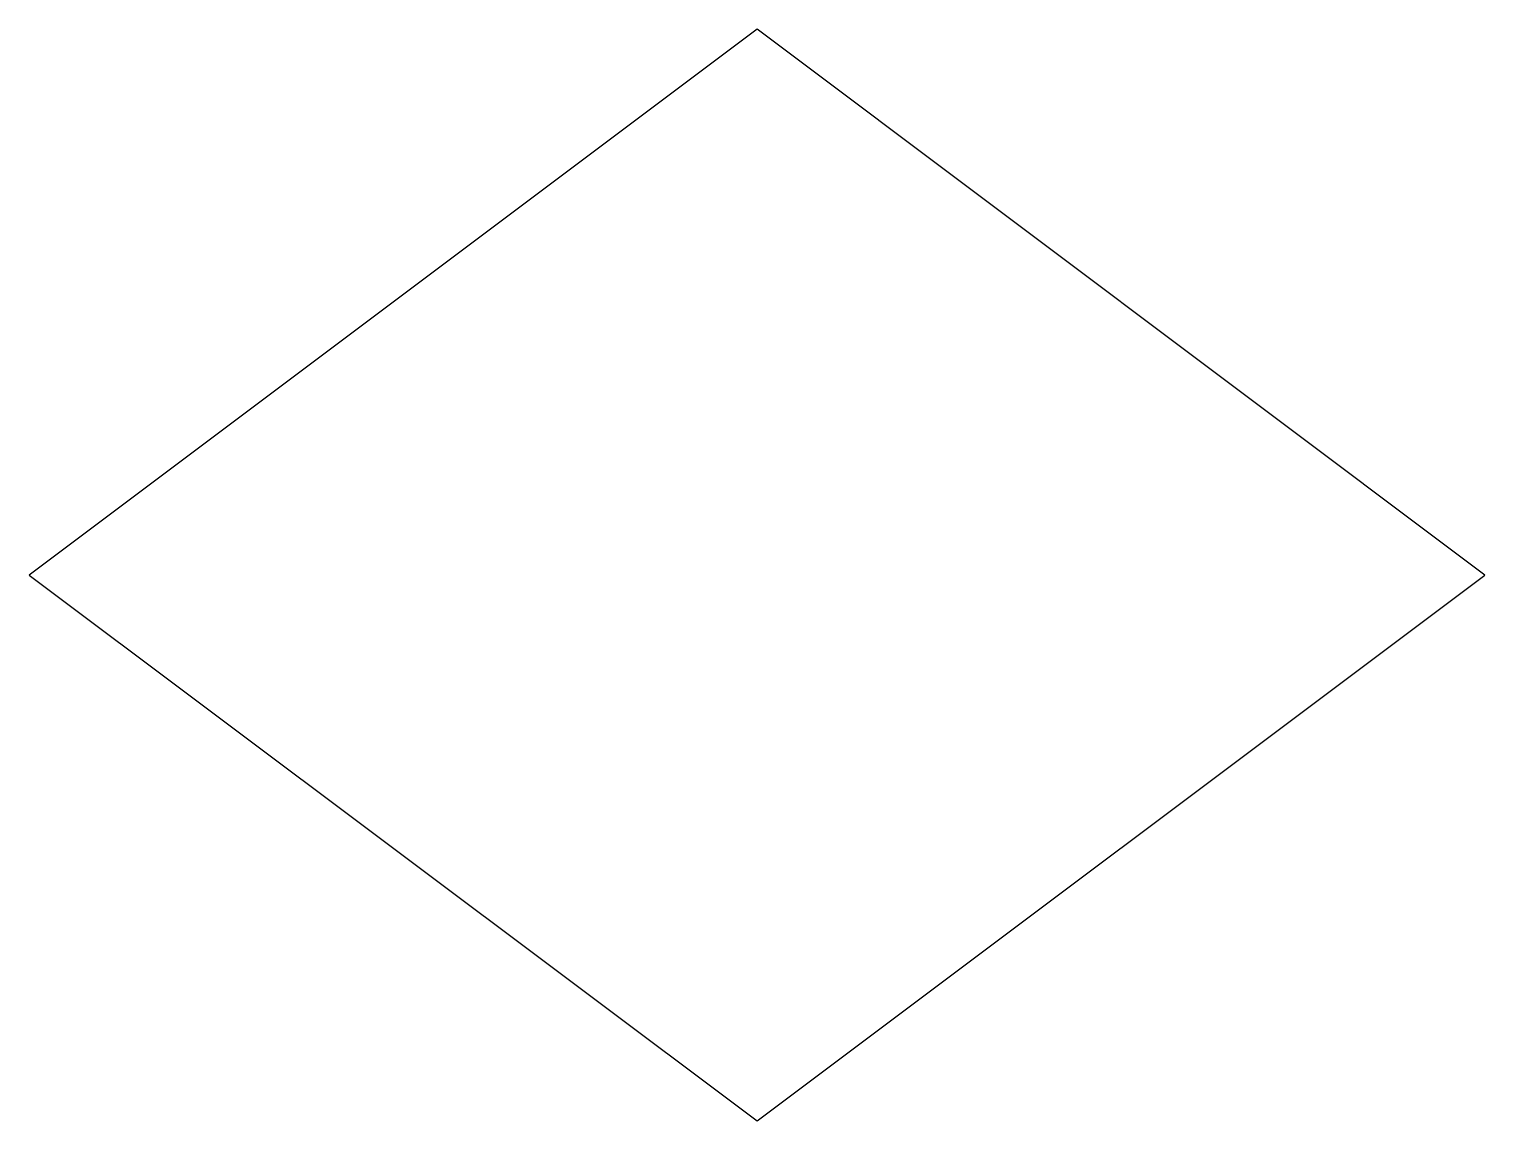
# Model space of a CAD drawing. Header units: millimetres. Extents: x -200 to 200, y -150 to 150.
import ezdxf

# ---------------------------------------------------------------- set-up
doc = ezdxf.new("R2010")
doc.units = ezdxf.units.MM

msp = doc.modelspace()

# ---------------------------------------------------------------- linework, layer by layer
at = {"color": 7, "linetype": 'Continuous', "lineweight": 25}
for p, q in [((0, 150), (-200, 0)), ((200, 0), (0, 150)), ((-200, 0), (0, -150)), ((0, -150), (200, 0))]:
    msp.add_line(p, q, dxfattribs=at)

doc.saveas('drawing.dxf')
